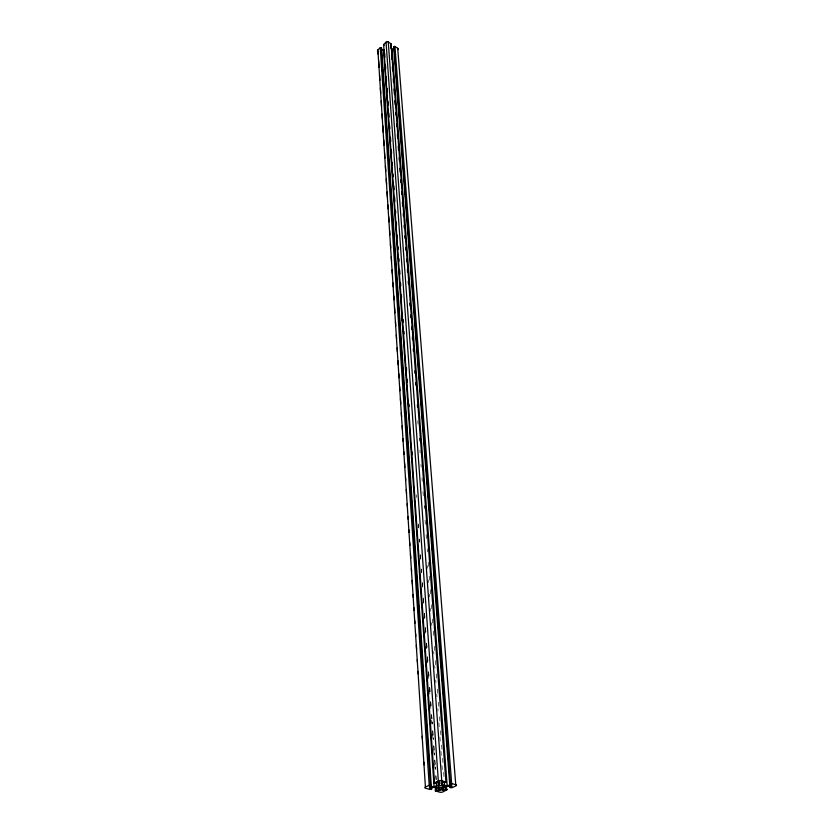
<?xml version="1.0" encoding="UTF-8"?>
<svg xmlns="http://www.w3.org/2000/svg" width="834" height="834" viewBox="0 0 834 834"><rect width="100%" height="100%" fill="white"/><g stroke="black" fill="none" stroke-linecap="round" stroke-linejoin="round"><path stroke-width="0.63" stroke-dasharray="4.17 3.13" d="M417.813 420.847L418.011 424.172M419.929 450.162L420.117 452.758M420.982 464.455L421.17 467.05M422.014 477.965L422.223 481.343M422.984 491.737L423.276 495.636M425.09 520.322L425.371 524.221M426.143 534.615L426.424 538.514M427.196 548.908L427.456 551.962M428.217 562.356L428.509 566.244M429.197 576.2L429.489 580.089M430.229 589.617L430.532 594.381M431.303 604.775L431.585 608.674M432.356 619.068L432.637 622.967M433.284 631.161L433.69 637.259M434.358 646.36L434.743 651.552M435.411 660.653L435.796 665.845M436.432 673.997L436.849 680.137M437.516 689.238L437.892 694.43M438.465 702.228L438.924 707.753M439.591 716.833L439.966 722.025M440.571 730.813L441.019 736.307M441.624 745.106L442.01 750.298M442.646 758.377L443.062 764.59M443.636 772.388L444.105 778.883M427.435 565.733L427.633 568.329M428.478 580.016L428.676 582.612M429.52 594.298L429.719 596.894M430.573 608.57L430.761 611.166M431.616 622.852L431.803 625.448M433.701 651.417L433.888 654.012M434.743 665.699L434.931 668.295M435.786 679.971L435.974 682.566M436.828 694.253L437.016 696.849M437.871 708.535L438.058 711.131M438.913 722.817L439.195 726.706M439.956 737.089L440.237 740.988M440.998 751.371L441.28 755.27M442.041 765.654L442.322 769.553M418.334 523.961L418.605 527.849M419.419 539.535L419.606 542.131M420.513 555.121L420.784 559.02M421.504 569.403L421.691 571.999M422.411 582.393L422.682 586.281M423.505 597.968L423.86 603.17M424.589 613.553L424.954 618.745M425.59 627.835L425.945 633.027M426.674 643.421L427.039 648.612M427.581 656.41L428.03 662.894M428.666 671.985L429.124 678.48M429.76 687.57L430.208 694.065M430.751 701.853L431.209 708.347M431.658 714.842L432.293 723.933M432.742 730.417L433.378 739.508M433.836 746.003L434.472 755.093M434.827 760.285L435.463 769.375M435.921 775.87L436.192 779.769M416.239 494.885L416.427 497.481M418.324 524.774L418.512 527.38M419.325 539.077L419.502 541.673M420.409 554.673L420.69 558.571M421.41 568.965L421.681 572.864M422.411 583.258L422.682 587.157M423.495 598.854L423.766 602.753M424.496 613.146L424.86 618.348M425.496 627.449L425.851 632.641M426.581 643.045L426.945 648.237M427.581 657.338L427.936 662.54M428.572 671.631L429.03 678.136M429.666 687.226L430.115 693.732M430.657 701.53L431.115 708.024M431.564 714.519L432.2 723.62M432.742 731.418L433.294 739.216M433.743 745.711L434.378 754.812M434.743 760.014L435.379 769.104M435.828 775.61L436.099 779.509M418.074 525.243L418.251 527.839M419.064 539.535L419.241 542.131M420.148 555.121L420.419 559.02M421.149 569.403L421.326 572.009M423.224 599.281L423.495 603.18M424.308 614.866L424.579 618.765M425.309 629.159L425.58 633.058M426.393 644.745L426.664 648.644M427.383 659.037L427.654 662.936M428.467 674.623L428.739 678.522M429.552 690.208L429.823 694.107M430.553 704.501L430.824 708.4M431.637 720.086L431.908 723.985M432.627 734.368L432.992 739.57M433.711 749.964L434.076 755.156M434.712 764.246L435.067 769.448"/><path stroke-width="1.25" d="M439.841 787.755L439.883 790.569L436.036 790.257L435.734 786.368M393.721 47.121L394.732 46.35L397.703 48.289A1.574 1.251 -4.7 0 1 398.152 49.613M381.618 48.091L380.387 47.569L377.865 49.925L425.423 787.015A2.398 0.886 -3.9 0 0 425.59 788.255L429.927 789.454L431.71 788.974M449.995 787.505L452.059 786.358L447.233 786.358A3.576 1.324 -4.2 0 0 444.751 786.942L442.917 787.786A3.565 1.314 -4.2 0 0 441.968 788.797C440.706 793.259 453.832 785.972 442.937 791.904A2.377 0.876 -4.1 0 1 439.591 792.154L435.233 790.882L436.005 790.267M390.729 44.9L391.156 43.941L388.269 41.981A1.574 1.261 -4.1 0 0 386.048 42.169L383.546 44.567L384.12 45.432M381.576 47.882L431.272 785.44L429.385 785.169L425.423 787.015M393.7 46.86L449.703 784.054L451.924 784.836L447.149 785.576A3.597 1.334 -4.2 0 1 444.585 785.388L442.604 784.825A3.597 1.334 -4.2 0 1 441.447 783.96C439.362 779.696 453.613 785.002 441.739 780.687A2.419 0.907 -4.1 0 0 438.33 780.947C427.342 786.983 440.602 779.602 439.33 784.127A3.597 1.334 -4 0 1 438.382 785.148L436.557 786.003A3.586 1.334 -4 0 1 434.076 786.587L429.249 786.65L431.178 785.503M450.016 787.588L451.747 787.796L455.864 785.93A2.398 0.886 -4.3 0 0 455.75 784.679L451.34 783.46L449.703 784.054M429.197 785.242L380.262 47.653M381.055 49.998L383.536 49.79A2.346 1.866 -3.8 0 0 383.994 49.717M391.636 49.081A2.346 1.866 -4.4 0 0 392.095 49.081L394.576 48.872M431.699 788.912L429.427 788.026L434.17 787.369A3.576 1.324 -4 0 1 436.735 787.557L438.726 788.109A3.565 1.314 -4 0 1 439.872 788.964L440.018 790.351M397.703 48.289L455.75 784.679M394.941 46.443L451.653 783.512M394.065 46.506L450.318 783.616M392.095 49.081L447.149 785.576M446.378 785.774L446.67 789.673M391.052 43.848L445.94 782.365M445.763 785.597L446.054 789.496M390.75 44.88L391.042 48.779M391.521 55.273L391.803 59.172M392.387 66.96L392.668 70.859M393.252 78.657L393.533 82.545M394.013 89.04L394.399 94.242M394.878 100.737L395.17 104.636M395.743 112.423L395.942 115.019M396.609 124.11L396.807 126.716M397.38 134.503L397.672 138.402M398.245 146.19L398.537 150.089M399.111 157.887L399.309 160.482M399.882 168.27L400.174 172.169M400.747 179.967L400.935 182.563M401.613 191.653L401.8 194.249M402.384 202.047L402.666 205.946M403.249 213.733L403.437 216.329M404.115 225.42L404.302 228.026M404.876 235.813L405.074 238.409M405.741 247.5L405.939 250.106M406.606 259.197L406.804 261.793M407.378 269.591L407.576 272.186M408.243 281.277L408.441 283.873M409.88 303.357L410.067 305.953M410.745 315.043L410.933 317.639M411.61 326.74L411.798 329.336M412.382 337.124L412.569 339.719M413.247 348.821L413.435 351.416M414.884 370.901L415.071 373.496M415.749 382.587L415.937 385.183M417.375 404.667L417.573 407.263M419.877 438.434L420.075 441.04M424.881 505.977L425.069 508.573M445.252 785.638L445.544 789.537M444.303 781.489L444.585 785.388M443.563 786.42L443.844 790.319M442.406 782.229L442.604 784.825M388.269 41.981L441.739 780.687M441.937 787.598L442.124 790.194M441.259 781.364L441.447 783.96M439.143 781.531L439.33 784.127M386.048 42.169L438.33 780.947M438.111 781.25L438.382 785.148M438.173 788.14L438.361 790.736M436.286 782.104L436.557 786.003M436.245 786.326L436.516 790.225M384.662 53.23L384.922 57.129M385.464 64.927L385.735 68.815M386.278 76.613L386.549 80.512M387.08 88.31L387.351 92.209M387.987 101.3L388.258 105.199M388.79 112.997L389.061 116.896M389.697 125.986L389.874 128.582M390.5 137.683L390.771 141.582M391.313 149.369L391.584 153.268M392.209 162.369L392.387 164.965M393.022 174.056L393.2 176.662M393.825 185.753L394.096 189.652M394.638 197.45L394.909 201.348M395.535 210.439L395.723 213.035M396.348 222.136L396.525 224.732M397.245 235.125L397.432 237.721M398.058 246.822L398.235 249.418M398.871 258.509L399.048 261.115M399.674 270.206L399.945 274.105M400.57 283.195L400.758 285.801M401.383 294.892L401.561 297.488M403.093 319.578L403.27 322.174M403.906 331.275L404.083 333.871M406.419 367.648L406.606 370.254M407.232 379.345L407.409 381.941M408.941 404.031L409.119 406.627M412.267 452.101L412.444 454.697M435.171 786.639L435.494 791.018M383.63 44.463L434.577 783.241M389.52 136.62L389.697 139.215M401.998 318.463L402.176 321.059M414.477 500.306L414.654 502.902M383.536 49.79L434.076 786.587M431.428 786.264L431.595 788.86M381.138 47.58L430.532 785.138M382.358 69.493L382.525 72.089M383.223 82.493L383.39 85.089M386.517 131.876L386.695 134.472M378.209 54.283L378.042 51.687A1.574 1.251 -3.5 0 1 377.865 49.925M378.626 60.778L379.043 67.273M379.543 75.07L379.887 80.262M380.387 88.06L380.721 93.252M381.221 101.05L381.555 106.241M382.066 114.039L382.399 119.231M382.816 125.736L383.233 132.231M383.744 140.018L384.078 145.22M384.578 153.008L384.912 158.21M385.423 166.008L385.756 171.199M386.257 178.997L386.59 184.189M387.091 191.987L387.435 197.178M387.935 204.976L388.185 208.875M388.686 216.663L389.019 221.865M389.614 230.955L389.864 234.854M390.448 243.945L390.698 247.844M391.292 256.935L391.542 260.833M392.126 269.924L392.376 273.823M392.97 282.924L393.221 286.813M393.804 295.914L394.055 299.802M394.555 307.6L394.899 312.802M395.483 321.893L395.733 325.792M396.317 334.882L396.577 338.781M397.161 347.872L397.411 351.771M397.995 360.861L398.245 364.76M398.84 373.851L399.09 377.75M399.674 386.84L399.924 390.739M400.435 398.537L400.768 403.729M401.352 412.83L401.602 416.729M402.197 425.82L402.447 429.719M403.031 438.809L403.197 441.405M403.864 451.799L404.042 454.394M404.626 463.495L404.876 467.384M405.543 477.778L405.71 480.374M406.304 489.475L406.554 493.374M407.221 503.767L407.388 506.363M408.066 516.757L408.233 519.353M408.9 529.746L409.067 532.342M409.744 542.736L409.911 545.332M410.495 554.422L410.745 558.321M411.412 568.715L411.589 571.311M412.173 580.412L412.423 584.3M413.091 594.694L413.257 597.3M413.935 607.684L414.102 610.29M414.769 620.684L414.936 623.279M415.613 633.673L415.78 636.269M416.364 645.36L416.614 649.259M417.292 659.652L417.459 662.248M418.043 671.339L418.209 673.945M422.233 736.297L422.4 738.893M423.912 762.276L424.079 764.872M439.247 787.348A2.565 0.949 -4.1 0 0 443.208 786.368A2.565 0.949 -4.1 0 0 439.508 785.691A2.565 0.949 -4.1 0 0 439.247 787.348"/></g></svg>
